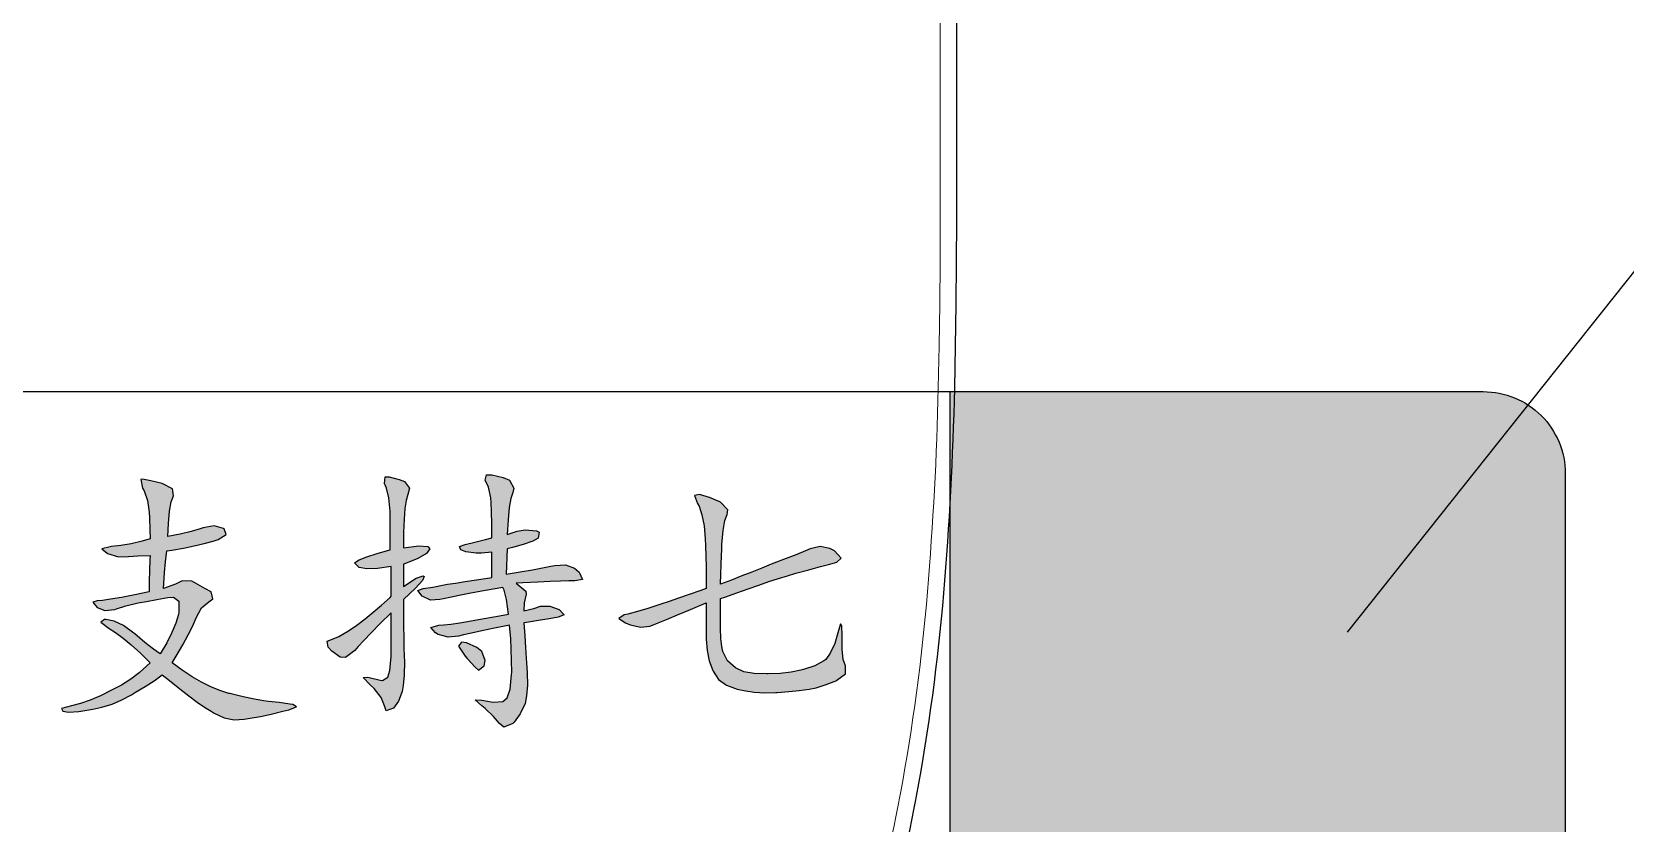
# Model space of a CAD drawing. Header units: millimetres. Extents: x 20905 to 43117, y -15595 to -5301.
# Drawn here: x 24938.07 to 24957.48, y -15135.89 to -15126.25 of the extents above; entities that cross this region are included whole.
import ezdxf

# ---------------------------------------------------------------- set-up
doc = ezdxf.new("R2010")
doc.units = ezdxf.units.MM
doc.header["$LTSCALE"] = 0.2
for name, color, linetype in [('DIM', 4, 'Continuous'), ('LENS', 6, 'Continuous'), ('保护膜', 3, 'Continuous')]:
    doc.layers.add(name, color=color, linetype=linetype)
doc.styles.add('宋体', font='arial.ttf')
doc.dimstyles.new('FT', dxfattribs={"dimtxt": 3, "dimasz": 1.5, "dimexe": 0.6, "dimexo": 0.6, "dimgap": 0.3, "dimtad": 0, "dimzin": 1, "dimdsep": 46, "dimtxsty": '宋体', "dimcen": 0, "dimclrd": 3, "dimclre": 3, "dimclrt": 3, "dimadec": 0, "dimazin": 0, "dimtfac": 1, "dimtmove": 0, "dimatfit": 3, "dimfxl": 1, "dimarcsym": 0})

msp = doc.modelspace()

# ---------------------------------------------------------------- hatches: boundary and pattern name
for points in [[(24956.7521, -15131.6331, 0.4142136), (24955.7521, -15130.6331), (24949.2521, -15130.6331), (24949.2521, -15140.6331), (24955.7521, -15140.6331, 0.4142136), (24956.7521, -15139.6331)], [(24942.5942, -15133.3402), (24942.5955, -15133.4945), (24942.598, -15133.6326), (24942.6004, -15133.7533), (24942.6042, -15133.859), (24942.6067, -15133.925), (24942.6042, -15134.0892), (24942.593, -15134.2161), (24942.5805, -15134.2883), (24942.5333, -15134.4065), (24942.4723, -15134.4911), (24942.3852, -15134.5235), (24942.3653, -15134.4638), (24942.3217, -15134.3617), (24942.2384, -15134.2547), (24942.1898, -15134.2074), (24942.1027, -15134.1178), (24942.16, -15134.1129), (24942.1625, -15134.1129), (24942.3093, -15134.1514), (24942.3379, -15134.1539), (24942.4051, -15134.1129), (24942.4275, -15134.032), (24942.4449, -15133.864), (24942.4462, -15133.8441), (24942.4462, -15133.7222), (24942.4462, -15133.594), (24942.4462, -15133.4572), (24942.4462, -15133.3315), (24942.3118, -15133.4609), (24942.1998, -15133.5729), (24942.1102, -15133.6662), (24942.0418, -15133.7408), (24942.0007, -15133.7894), (24941.8887, -15133.8765), (24941.8253, -15133.8702), (24941.722, -15133.7968), (24941.6772, -15133.7496), (24941.6635, -15133.6749), (24941.7183, -15133.655), (24941.8091, -15133.6189), (24941.9261, -15133.5505), (24942.0281, -15133.4795), (24942.1264, -15133.4049), (24942.2259, -15133.324), (24942.3279, -15133.2369), (24942.4312, -15133.1436), (24942.4462, -15133.1287), (24942.4462, -15132.7653), (24942.2782, -15132.7902), (24942.1488, -15132.7952), (24942.0567, -15132.779), (24942.0555, -15132.779), (24941.9995, -15132.7218), (24942.0555, -15132.6845), (24942.15, -15132.6471), (24942.2757, -15132.6073), (24942.43, -15132.5638), (24942.4325, -15132.5625), (24942.4325, -15132.4394), (24942.4325, -15132.3087), (24942.4325, -15132.1731), (24942.4325, -15132.091), (24942.4163, -15131.9292), (24942.3889, -15131.8085), (24942.3653, -15131.7538), (24942.374, -15131.6729), (24942.4188, -15131.6729), (24942.5444, -15131.7028), (24942.6067, -15131.7276), (24942.6676, -15131.8085), (24942.6477, -15131.8894), (24942.6278, -15131.9591), (24942.6129, -15132.0586), (24942.6017, -15132.1893), (24942.5955, -15132.351), (24942.5942, -15132.5364), (24942.7821, -15132.5128), (24942.8903, -15132.5202), (24942.9165, -15132.5501), (24942.8754, -15132.6061), (24942.7697, -15132.6683), (24942.598, -15132.7367), (24942.5942, -15132.738), (24942.5942, -15133.008), (24942.751, -15132.9072), (24942.8356, -15132.8786), (24942.8493, -15132.886), (24942.8281, -15132.9358), (24942.7435, -15133.0291), (24942.5967, -15133.1672), (24942.5942, -15133.1697)], [(24944.4929, -15133.2904), (24944.5552, -15133.3539), (24944.4793, -15133.385), (24944.3698, -15133.4036), (24944.2416, -15133.4248), (24944.0948, -15133.4472), (24944.0624, -15133.4534), (24944.0736, -15133.6102), (24944.0836, -15133.752), (24944.0911, -15133.8814), (24944.0985, -15133.9959), (24944.1022, -15134.0594), (24944.106, -15134.2137), (24944.096, -15134.3431), (24944.0761, -15134.4376), (24944.0176, -15134.5608), (24943.9442, -15134.6628), (24943.9281, -15134.6802), (24943.8186, -15134.725), (24943.7663, -15134.6802), (24943.6929, -15134.5932), (24943.5896, -15134.4973), (24943.5498, -15134.4638), (24943.4689, -15134.3928), (24943.5498, -15134.3966), (24943.6892, -15134.4202), (24943.8061, -15134.4102), (24943.8584, -15134.3679), (24943.8945, -15134.2597), (24943.9131, -15134.0843), (24943.9144, -15134.0594), (24943.9131, -15133.9113), (24943.9081, -15133.7732), (24943.9019, -15133.6438), (24943.892, -15133.5256), (24943.887, -15133.4795), (24943.7053, -15133.5169), (24943.551, -15133.5492), (24943.4254, -15133.5766), (24943.3271, -15133.599), (24943.2674, -15133.6152), (24943.1404, -15133.6264), (24943.0198, -15133.5928), (24942.9849, -15133.5741), (24942.9277, -15133.5082), (24943.0247, -15133.4795), (24943.0869, -15133.4771), (24943.1728, -15133.4671), (24943.2835, -15133.4509), (24943.4192, -15133.4298), (24943.5797, -15133.4012), (24943.7651, -15133.3663), (24943.8733, -15133.3452), (24943.8509, -15133.166), (24943.8235, -15133.054), (24943.8061, -15133.0217), (24943.5958, -15133.059), (24943.4179, -15133.0926), (24943.2736, -15133.12), (24943.1616, -15133.1424), (24943.082, -15133.1585), (24943.0384, -15133.1697), (24942.9264, -15133.1772), (24942.8232, -15133.1287), (24942.7697, -15133.0565), (24942.8368, -15133.0354), (24942.9526, -15133.0179), (24943.0894, -15132.9906), (24943.133, -15132.9806), (24943.2288, -15132.9669), (24943.3457, -15132.9483), (24943.4863, -15132.9271), (24943.6481, -15132.9035), (24943.6717, -15132.8997), (24943.6717, -15132.5899), (24943.5461, -15132.6024), (24943.4826, -15132.6036), (24943.3557, -15132.5849), (24943.2947, -15132.5625), (24943.2773, -15132.5202), (24943.3482, -15132.4953), (24943.4627, -15132.4705), (24943.5946, -15132.4356), (24943.6717, -15132.4145), (24943.6705, -15132.2403), (24943.668, -15132.0972), (24943.663, -15131.9864), (24943.6581, -15131.9292), (24943.6294, -15131.7986), (24943.5909, -15131.714), (24943.607, -15131.6468), (24943.6717, -15131.6468), (24943.8099, -15131.6816), (24943.887, -15131.714), (24943.9405, -15131.811), (24943.9281, -15131.862), (24943.9032, -15131.9354), (24943.8833, -15132.0462), (24943.8696, -15132.1955), (24943.8596, -15132.3747), (24943.9803, -15132.3361), (24944.0761, -15132.3199), (24944.2142, -15132.3286), (24944.2503, -15132.3473), (24944.2366, -15132.4207), (24944.1694, -15132.4555), (24944.0537, -15132.4966), (24943.9243, -15132.5339), (24943.8596, -15132.5501), (24943.8472, -15132.8599), (24944.0176, -15132.8313), (24944.1657, -15132.8064), (24944.2901, -15132.7828), (24944.3922, -15132.7629), (24944.4394, -15132.7517), (24944.5688, -15132.7454), (24944.6808, -15132.7877), (24944.7356, -15132.8325), (24944.7754, -15132.9221), (24944.6821, -15132.9408), (24944.6087, -15132.942), (24944.5091, -15132.9445), (24944.3834, -15132.9483), (24944.2304, -15132.9557), (24944.0512, -15132.9632), (24943.9679, -15132.9669), (24944.0848, -15133.0652), (24944.0886, -15133.1025), (24944.0662, -15133.2095), (24944.0624, -15133.3041), (24944.1856, -15133.2767), (24944.264, -15133.2506), (24944.3785, -15133.2494)], [(24939.5085, -15132.631), (24939.3567, -15132.6335), (24939.2435, -15132.6434), (24939.2397, -15132.6434), (24939.124, -15132.6471), (24938.9896, -15132.6061), (24938.9834, -15132.6036), (24938.9212, -15132.5513), (24939.0195, -15132.524), (24939.0369, -15132.5227), (24939.1526, -15132.5103), (24939.2783, -15132.4879), (24939.4127, -15132.4555), (24939.5085, -15132.4282), (24939.506, -15132.31), (24939.4998, -15132.1731), (24939.4948, -15132.1047), (24939.4749, -15131.9603), (24939.4338, -15131.8446), (24939.4139, -15131.8085), (24939.3928, -15131.7052), (24939.4139, -15131.7003), (24939.5159, -15131.7214), (24939.6565, -15131.7538), (24939.7797, -15131.8197), (24939.7922, -15131.9018), (24939.766, -15131.9777), (24939.7461, -15132.0897), (24939.7324, -15132.2415), (24939.7237, -15132.4008), (24939.8743, -15132.3697), (24940.0062, -15132.3373), (24940.1182, -15132.305), (24940.1555, -15132.2938), (24940.2874, -15132.2701), (24940.4018, -15132.3012), (24940.4118, -15132.3062), (24940.433, -15132.3734), (24940.3371, -15132.4356), (24940.2762, -15132.4555), (24940.1667, -15132.4854), (24940.046, -15132.514), (24939.9141, -15132.5414), (24939.771, -15132.5663), (24939.7113, -15132.5762), (24939.6964, -15132.7081), (24939.6839, -15132.8388), (24939.674, -15132.9707), (24939.6702, -15133.0354), (24939.8158, -15132.9818), (24939.8992, -15132.9408), (24940.0161, -15132.9458), (24940.0609, -15132.9669), (24940.1754, -15133.0329), (24940.2501, -15133.0752), (24940.2712, -15133.161), (24940.2227, -15133.1971), (24940.1343, -15133.2705), (24940.0684, -15133.39), (24940.0609, -15133.4124), (24940.0236, -15133.4982), (24939.9726, -15133.6002), (24939.9079, -15133.7209), (24939.827, -15133.8578), (24939.7785, -15133.9387), (24939.9004, -15134.0295), (24940.0186, -15134.1091), (24940.1343, -15134.1763), (24940.2476, -15134.2336), (24940.3583, -15134.2784), (24940.4653, -15134.312), (24940.479, -15134.3157), (24940.642, -15134.3555), (24940.7801, -15134.3841), (24940.8908, -15134.4028), (24940.9506, -15134.4102), (24941.0812, -15134.4239), (24941.2106, -15134.4438), (24941.2467, -15134.4501), (24941.2915, -15134.4774), (24941.1982, -15134.5148), (24941.1248, -15134.5309), (24940.9829, -15134.5658), (24940.851, -15134.5932), (24940.7278, -15134.6143), (24940.6532, -15134.6255), (24940.5325, -15134.6342), (24940.4106, -15134.6106), (24940.2886, -15134.5558), (24940.2501, -15134.5309), (24940.1717, -15134.4824), (24940.0821, -15134.4202), (24939.9813, -15134.3443), (24939.8681, -15134.2572), (24939.7424, -15134.1564), (24939.6565, -15134.0867), (24939.557, -15134.1577), (24939.4488, -15134.2286), (24939.3306, -15134.2995), (24939.2795, -15134.3294), (24939.1651, -15134.3928), (24939.0456, -15134.4438), (24938.9212, -15134.4812), (24938.808, -15134.5048), (24938.6387, -15134.5322), (24938.5131, -15134.5396), (24938.4446, -15134.5309), (24938.4285, -15134.4986), (24938.5517, -15134.4638), (24938.6587, -15134.4364), (24938.7756, -15134.3966), (24938.9038, -15134.3418), (24939.0369, -15134.2746), (24939.1601, -15134.2112), (24939.2721, -15134.1402), (24939.3753, -15134.0631), (24939.4699, -15133.9785), (24939.5085, -15133.9387), (24939.389, -15133.8217), (24939.2783, -15133.7209), (24939.1788, -15133.6376), (24939.0879, -15133.5691), (24939.0108, -15133.5206), (24938.9075, -15133.4435), (24938.9523, -15133.4124), (24938.9697, -15133.4124), (24939.0717, -15133.431), (24939.1837, -15133.4858), (24939.3082, -15133.5766), (24939.3206, -15133.5878), (24939.445, -15133.6923), (24939.5483, -15133.7732), (24939.6304, -15133.8304), (24939.71, -15133.6973), (24939.7735, -15133.5716), (24939.8208, -15133.4559), (24939.8519, -15133.3489), (24939.8594, -15133.3178), (24939.8581, -15133.1896), (24939.7922, -15133.1374), (24939.7237, -15133.1424), (24939.5918, -15133.1697), (24939.4624, -15133.1934), (24939.3604, -15133.2095), (24939.2111, -15133.2469), (24939.0991, -15133.283), (24939.078, -15133.2904), (24938.956, -15133.3029), (24938.8615, -15133.2643), (24938.808, -15133.1983), (24938.8615, -15133.1834), (24938.9287, -15133.1784), (24939.027, -15133.1648), (24939.1588, -15133.1424), (24939.3231, -15133.1113), (24939.4948, -15133.0752), (24939.496, -15132.9458), (24939.4998, -15132.8151), (24939.506, -15132.6807)], [(24947.1071, -15132.7243), (24947.2589, -15132.6683), (24947.3883, -15132.6185), (24947.4953, -15132.5737), (24947.5513, -15132.5501), (24947.672, -15132.5215), (24947.7915, -15132.5464), (24947.8474, -15132.5762), (24947.9296, -15132.6621), (24947.8748, -15132.7118), (24947.7915, -15132.7355), (24947.677, -15132.7666), (24947.5339, -15132.8052), (24947.3759, -15132.8462), (24947.2738, -15132.8773), (24947.1643, -15132.9122), (24947.0474, -15132.9495), (24946.9242, -15132.9918), (24946.7936, -15133.0366), (24946.6555, -15133.0851), (24946.5111, -15133.1374), (24946.4601, -15133.156), (24946.4564, -15133.3526), (24946.4576, -15133.5156), (24946.4638, -15133.645), (24946.4738, -15133.7421), (24946.4875, -15133.8031), (24946.5447, -15133.9175), (24946.6405, -15134.0009), (24946.6492, -15134.0059), (24946.7425, -15134.0482), (24946.867, -15134.0706), (24947.0213, -15134.0743), (24947.0399, -15134.0731), (24947.1867, -15134.0681), (24947.3186, -15134.0531), (24947.4356, -15134.0295), (24947.4704, -15134.0196), (24947.6085, -15133.976), (24947.7156, -15133.9175), (24947.7404, -15133.8976), (24947.7964, -15133.8242), (24947.8499, -15133.7023), (24947.8885, -15133.5741), (24947.9196, -15133.4659), (24947.9383, -15133.4907), (24947.942, -15133.6015), (24947.9408, -15133.7719), (24947.9544, -15133.8989), (24947.9831, -15133.9785), (24947.9831, -15134.0755), (24947.8773, -15134.1527), (24947.8748, -15134.1539), (24947.7467, -15134.2062), (24947.6222, -15134.2448), (24947.5376, -15134.2622), (24947.4182, -15134.2784), (24947.2888, -15134.2908), (24947.1469, -15134.302), (24947.1332, -15134.302), (24947.0001, -15134.3045), (24946.8695, -15134.297), (24946.7413, -15134.2784), (24946.6617, -15134.2622), (24946.531, -15134.2137), (24946.434, -15134.1415), (24946.3693, -15134.0419), (24946.3655, -15134.032), (24946.322, -15133.9138), (24946.2946, -15133.7881), (24946.2847, -15133.6525), (24946.2847, -15133.6413), (24946.2847, -15133.2095), (24946.0943, -15133.2904), (24945.9338, -15133.3564), (24945.8019, -15133.4111), (24945.6999, -15133.4522), (24945.6289, -15133.482), (24945.5978, -15133.4932), (24945.4871, -15133.5057), (24945.3565, -15133.4758), (24945.3017, -15133.4534), (24945.2208, -15133.3987), (24945.2855, -15133.3551), (24945.3291, -15133.3452), (24945.4485, -15133.3153), (24945.5742, -15133.2792), (24945.7048, -15133.2344), (24945.7322, -15133.2232), (24945.8318, -15133.1909), (24945.945, -15133.1523), (24946.0744, -15133.1075), (24946.2187, -15133.0577), (24946.2847, -15133.0354), (24946.2847, -15132.9059), (24946.2822, -15132.7741), (24946.2797, -15132.6422), (24946.2747, -15132.509), (24946.271, -15132.4282), (24946.2573, -15132.2676), (24946.2324, -15132.1358), (24946.1963, -15132.0312), (24946.1777, -15131.9964), (24946.1416, -15131.8994), (24946.2038, -15131.8894), (24946.3245, -15131.9242), (24946.4501, -15131.9777), (24946.4601, -15131.9827), (24946.5484, -15132.0735), (24946.541, -15132.132), (24946.5124, -15132.2054), (24946.49, -15132.3261), (24946.4763, -15132.4966), (24946.4738, -15132.5501), (24946.4663, -15132.733), (24946.4626, -15132.8711), (24946.4601, -15132.9632), (24946.4601, -15132.9806), (24946.5907, -15132.9308), (24946.7177, -15132.8811), (24946.8408, -15132.8325), (24946.9603, -15132.784), (24947.076, -15132.738)], [(24943.2748, -15133.7483), (24943.2674, -15133.7359), (24943.3034, -15133.6873), (24943.3619, -15133.696), (24943.4876, -15133.7533), (24943.5498, -15133.8031), (24943.5921, -15133.9101), (24943.5772, -15133.9785), (24943.5087, -15134.0308), (24943.4689, -15133.9922), (24943.3731, -15133.8889), (24943.3482, -15133.8578)]]:
    msp.add_hatch(color=5).paths.add_polyline_path(points)

# ---------------------------------------------------------------- linework, layer by layer
at = {"color": 5}
msp.add_line((24949.2521, -15130.6331), (24949.2521, -15140.6331), dxfattribs=at)
for points in [[(24942.5942, -15133.3402), (24942.5955, -15133.4945), (24942.598, -15133.6326), (24942.6004, -15133.7533), (24942.6042, -15133.859), (24942.6067, -15133.925), (24942.6042, -15134.0892), (24942.593, -15134.2161), (24942.5805, -15134.2883), (24942.5333, -15134.4065), (24942.4723, -15134.4911), (24942.3852, -15134.5235), (24942.3653, -15134.4638), (24942.3217, -15134.3617), (24942.2384, -15134.2547), (24942.1898, -15134.2074), (24942.1027, -15134.1178), (24942.16, -15134.1129), (24942.1625, -15134.1129), (24942.3093, -15134.1514), (24942.3379, -15134.1539), (24942.4051, -15134.1129), (24942.4275, -15134.032), (24942.4449, -15133.864), (24942.4462, -15133.8441), (24942.4462, -15133.7222), (24942.4462, -15133.594), (24942.4462, -15133.4572), (24942.4462, -15133.3315), (24942.3118, -15133.4609), (24942.1998, -15133.5729), (24942.1102, -15133.6662), (24942.0418, -15133.7408), (24942.0007, -15133.7894), (24941.8887, -15133.8765), (24941.8253, -15133.8702), (24941.722, -15133.7968), (24941.6772, -15133.7496), (24941.6635, -15133.6749), (24941.7183, -15133.655), (24941.8091, -15133.6189), (24941.9261, -15133.5505), (24942.0281, -15133.4795), (24942.1264, -15133.4049), (24942.2259, -15133.324), (24942.3279, -15133.2369), (24942.4312, -15133.1436), (24942.4462, -15133.1287), (24942.4462, -15132.7653), (24942.2782, -15132.7902), (24942.1488, -15132.7952), (24942.0567, -15132.779), (24942.0555, -15132.779), (24941.9995, -15132.7218), (24942.0555, -15132.6845), (24942.15, -15132.6471), (24942.2757, -15132.6073), (24942.43, -15132.5638), (24942.4325, -15132.5625), (24942.4325, -15132.4394), (24942.4325, -15132.3087), (24942.4325, -15132.1731), (24942.4325, -15132.091), (24942.4163, -15131.9292), (24942.3889, -15131.8085), (24942.3653, -15131.7538), (24942.374, -15131.6729), (24942.4188, -15131.6729), (24942.5444, -15131.7028), (24942.6067, -15131.7276), (24942.6676, -15131.8085), (24942.6477, -15131.8894), (24942.6278, -15131.9591), (24942.6129, -15132.0586), (24942.6017, -15132.1893), (24942.5955, -15132.351), (24942.5942, -15132.5364), (24942.7821, -15132.5128), (24942.8903, -15132.5202), (24942.9165, -15132.5501), (24942.8754, -15132.6061), (24942.7697, -15132.6683), (24942.598, -15132.7367), (24942.5942, -15132.738), (24942.5942, -15133.008), (24942.751, -15132.9072), (24942.8356, -15132.8786), (24942.8493, -15132.886), (24942.8281, -15132.9358), (24942.7435, -15133.0291), (24942.5967, -15133.1672), (24942.5942, -15133.1697)], [(24944.4929, -15133.2904), (24944.5552, -15133.3539), (24944.4793, -15133.385), (24944.3698, -15133.4036), (24944.2416, -15133.4248), (24944.0948, -15133.4472), (24944.0624, -15133.4534), (24944.0736, -15133.6102), (24944.0836, -15133.752), (24944.0911, -15133.8814), (24944.0985, -15133.9959), (24944.1022, -15134.0594), (24944.106, -15134.2137), (24944.096, -15134.3431), (24944.0761, -15134.4376), (24944.0176, -15134.5608), (24943.9442, -15134.6628), (24943.9281, -15134.6802), (24943.8186, -15134.725), (24943.7663, -15134.6802), (24943.6929, -15134.5932), (24943.5896, -15134.4973), (24943.5498, -15134.4638), (24943.4689, -15134.3928), (24943.5498, -15134.3966), (24943.6892, -15134.4202), (24943.8061, -15134.4102), (24943.8584, -15134.3679), (24943.8945, -15134.2597), (24943.9131, -15134.0843), (24943.9144, -15134.0594), (24943.9131, -15133.9113), (24943.9081, -15133.7732), (24943.9019, -15133.6438), (24943.892, -15133.5256), (24943.887, -15133.4795), (24943.7053, -15133.5169), (24943.551, -15133.5492), (24943.4254, -15133.5766), (24943.3271, -15133.599), (24943.2674, -15133.6152), (24943.1404, -15133.6264), (24943.0198, -15133.5928), (24942.9849, -15133.5741), (24942.9277, -15133.5082), (24943.0247, -15133.4795), (24943.0869, -15133.4771), (24943.1728, -15133.4671), (24943.2835, -15133.4509), (24943.4192, -15133.4298), (24943.5797, -15133.4012), (24943.7651, -15133.3663), (24943.8733, -15133.3452), (24943.8509, -15133.166), (24943.8235, -15133.054), (24943.8061, -15133.0217), (24943.5958, -15133.059), (24943.4179, -15133.0926), (24943.2736, -15133.12), (24943.1616, -15133.1424), (24943.082, -15133.1585), (24943.0384, -15133.1697), (24942.9264, -15133.1772), (24942.8232, -15133.1287), (24942.7697, -15133.0565), (24942.8368, -15133.0354), (24942.9526, -15133.0179), (24943.0894, -15132.9906), (24943.133, -15132.9806), (24943.2288, -15132.9669), (24943.3457, -15132.9483), (24943.4863, -15132.9271), (24943.6481, -15132.9035), (24943.6717, -15132.8997), (24943.6717, -15132.5899), (24943.5461, -15132.6024), (24943.4826, -15132.6036), (24943.3557, -15132.5849), (24943.2947, -15132.5625), (24943.2773, -15132.5202), (24943.3482, -15132.4953), (24943.4627, -15132.4705), (24943.5946, -15132.4356), (24943.6717, -15132.4145), (24943.6705, -15132.2403), (24943.668, -15132.0972), (24943.663, -15131.9864), (24943.6581, -15131.9292), (24943.6294, -15131.7986), (24943.5909, -15131.714), (24943.607, -15131.6468), (24943.6717, -15131.6468), (24943.8099, -15131.6816), (24943.887, -15131.714), (24943.9405, -15131.811), (24943.9281, -15131.862), (24943.9032, -15131.9354), (24943.8833, -15132.0462), (24943.8696, -15132.1955), (24943.8596, -15132.3747), (24943.9803, -15132.3361), (24944.0761, -15132.3199), (24944.2142, -15132.3286), (24944.2503, -15132.3473), (24944.2366, -15132.4207), (24944.1694, -15132.4555), (24944.0537, -15132.4966), (24943.9243, -15132.5339), (24943.8596, -15132.5501), (24943.8472, -15132.8599), (24944.0176, -15132.8313), (24944.1657, -15132.8064), (24944.2901, -15132.7828), (24944.3922, -15132.7629), (24944.4394, -15132.7517), (24944.5688, -15132.7454), (24944.6808, -15132.7877), (24944.7356, -15132.8325), (24944.7754, -15132.9221), (24944.6821, -15132.9408), (24944.6087, -15132.942), (24944.5091, -15132.9445), (24944.3834, -15132.9483), (24944.2304, -15132.9557), (24944.0512, -15132.9632), (24943.9679, -15132.9669), (24944.0848, -15133.0652), (24944.0886, -15133.1025), (24944.0662, -15133.2095), (24944.0624, -15133.3041), (24944.1856, -15133.2767), (24944.264, -15133.2506), (24944.3785, -15133.2494)], [(24939.506, -15132.6807), (24939.4998, -15132.8151), (24939.496, -15132.9458), (24939.4948, -15133.0752), (24939.3231, -15133.1113), (24939.1588, -15133.1424), (24939.027, -15133.1648), (24938.9287, -15133.1784), (24938.8615, -15133.1834), (24938.808, -15133.1983), (24938.8615, -15133.2643), (24938.956, -15133.3029), (24939.078, -15133.2904), (24939.0991, -15133.283), (24939.2111, -15133.2469), (24939.3604, -15133.2095), (24939.4624, -15133.1934), (24939.5918, -15133.1697), (24939.7237, -15133.1424), (24939.7922, -15133.1374), (24939.8581, -15133.1896), (24939.8594, -15133.3178), (24939.8519, -15133.3489), (24939.8208, -15133.4559), (24939.7735, -15133.5716), (24939.71, -15133.6973), (24939.6304, -15133.8304), (24939.5483, -15133.7732), (24939.445, -15133.6923), (24939.3206, -15133.5878), (24939.3082, -15133.5766), (24939.1837, -15133.4858), (24939.0717, -15133.431), (24938.9697, -15133.4124), (24938.9523, -15133.4124), (24938.9075, -15133.4435), (24939.0108, -15133.5206), (24939.0879, -15133.5691), (24939.1788, -15133.6376), (24939.2783, -15133.7209), (24939.389, -15133.8217), (24939.5085, -15133.9387), (24939.4699, -15133.9785), (24939.3753, -15134.0631), (24939.2721, -15134.1402), (24939.1601, -15134.2112), (24939.0369, -15134.2746), (24938.9038, -15134.3418), (24938.7756, -15134.3966), (24938.6587, -15134.4364), (24938.5517, -15134.4638), (24938.4285, -15134.4986), (24938.4446, -15134.5309), (24938.5131, -15134.5396), (24938.6387, -15134.5322), (24938.808, -15134.5048), (24938.9212, -15134.4812), (24939.0456, -15134.4438), (24939.1651, -15134.3928), (24939.2795, -15134.3294), (24939.3306, -15134.2995), (24939.4488, -15134.2286), (24939.557, -15134.1577), (24939.6565, -15134.0867), (24939.7424, -15134.1564), (24939.8681, -15134.2572), (24939.9813, -15134.3443), (24940.0821, -15134.4202), (24940.1717, -15134.4824), (24940.2501, -15134.5309), (24940.2886, -15134.5558), (24940.4106, -15134.6106), (24940.5325, -15134.6342), (24940.6532, -15134.6255), (24940.7278, -15134.6143), (24940.851, -15134.5932), (24940.9829, -15134.5658), (24941.1248, -15134.5309), (24941.1982, -15134.5148), (24941.2915, -15134.4774), (24941.2467, -15134.4501), (24941.2106, -15134.4438), (24941.0812, -15134.4239), (24940.9506, -15134.4102), (24940.8908, -15134.4028), (24940.7801, -15134.3841), (24940.642, -15134.3555), (24940.479, -15134.3157), (24940.4653, -15134.312), (24940.3583, -15134.2784), (24940.2476, -15134.2336), (24940.1343, -15134.1763), (24940.0186, -15134.1091), (24939.9004, -15134.0295), (24939.7785, -15133.9387), (24939.827, -15133.8578), (24939.9079, -15133.7209), (24939.9726, -15133.6002), (24940.0236, -15133.4982), (24940.0609, -15133.4124), (24940.0684, -15133.39), (24940.1343, -15133.2705), (24940.2227, -15133.1971), (24940.2712, -15133.161), (24940.2501, -15133.0752), (24940.1754, -15133.0329), (24940.0609, -15132.9669), (24940.0161, -15132.9458), (24939.8992, -15132.9408), (24939.8158, -15132.9818), (24939.6702, -15133.0354), (24939.674, -15132.9707), (24939.6839, -15132.8388), (24939.6964, -15132.7081), (24939.7113, -15132.5762), (24939.771, -15132.5663), (24939.9141, -15132.5414), (24940.046, -15132.514), (24940.1667, -15132.4854), (24940.2762, -15132.4555), (24940.3371, -15132.4356), (24940.433, -15132.3734), (24940.4118, -15132.3062), (24940.4018, -15132.3012), (24940.2874, -15132.2701), (24940.1555, -15132.2938), (24940.1182, -15132.305), (24940.0062, -15132.3373), (24939.8743, -15132.3697), (24939.7237, -15132.4008), (24939.7324, -15132.2415), (24939.7461, -15132.0897), (24939.766, -15131.9777), (24939.7922, -15131.9018), (24939.7797, -15131.8197), (24939.6565, -15131.7538), (24939.5159, -15131.7214), (24939.4139, -15131.7003), (24939.3928, -15131.7052), (24939.4139, -15131.8085), (24939.4338, -15131.8446), (24939.4749, -15131.9603), (24939.4948, -15132.1047), (24939.4998, -15132.1731), (24939.506, -15132.31), (24939.5085, -15132.4282), (24939.4127, -15132.4555), (24939.2783, -15132.4879), (24939.1526, -15132.5103), (24939.0369, -15132.5227), (24939.0195, -15132.524), (24938.9212, -15132.5513), (24938.9834, -15132.6036), (24938.9896, -15132.6061), (24939.124, -15132.6471), (24939.2397, -15132.6434), (24939.2435, -15132.6434), (24939.3567, -15132.6335), (24939.5085, -15132.631)], [(24947.076, -15132.738), (24946.9603, -15132.784), (24946.8408, -15132.8325), (24946.7177, -15132.8811), (24946.5907, -15132.9308), (24946.4601, -15132.9806), (24946.4601, -15132.9632), (24946.4626, -15132.8711), (24946.4663, -15132.733), (24946.4738, -15132.5501), (24946.4763, -15132.4966), (24946.49, -15132.3261), (24946.5124, -15132.2054), (24946.541, -15132.132), (24946.5484, -15132.0735), (24946.4601, -15131.9827), (24946.4501, -15131.9777), (24946.3245, -15131.9242), (24946.2038, -15131.8894), (24946.1416, -15131.8994), (24946.1777, -15131.9964), (24946.1963, -15132.0312), (24946.2324, -15132.1358), (24946.2573, -15132.2676), (24946.271, -15132.4282), (24946.2747, -15132.509), (24946.2797, -15132.6422), (24946.2822, -15132.7741), (24946.2847, -15132.9059), (24946.2847, -15133.0354), (24946.2187, -15133.0577), (24946.0744, -15133.1075), (24945.945, -15133.1523), (24945.8318, -15133.1909), (24945.7322, -15133.2232), (24945.7048, -15133.2344), (24945.5742, -15133.2792), (24945.4485, -15133.3153), (24945.3291, -15133.3452), (24945.2855, -15133.3551), (24945.2208, -15133.3987), (24945.3017, -15133.4534), (24945.3565, -15133.4758), (24945.4871, -15133.5057), (24945.5978, -15133.4932), (24945.6289, -15133.482), (24945.6999, -15133.4522), (24945.8019, -15133.4111), (24945.9338, -15133.3564), (24946.0943, -15133.2904), (24946.2847, -15133.2095), (24946.2847, -15133.6413), (24946.2847, -15133.6525), (24946.2946, -15133.7881), (24946.322, -15133.9138), (24946.3655, -15134.032), (24946.3693, -15134.0419), (24946.434, -15134.1415), (24946.531, -15134.2137), (24946.6617, -15134.2622), (24946.7413, -15134.2784), (24946.8695, -15134.297), (24947.0001, -15134.3045), (24947.1332, -15134.302), (24947.1469, -15134.302), (24947.2888, -15134.2908), (24947.4182, -15134.2784), (24947.5376, -15134.2622), (24947.6222, -15134.2448), (24947.7467, -15134.2062), (24947.8748, -15134.1539), (24947.8773, -15134.1527), (24947.9831, -15134.0755), (24947.9831, -15133.9785), (24947.9544, -15133.8989), (24947.9408, -15133.7719), (24947.942, -15133.6015), (24947.9383, -15133.4907), (24947.9196, -15133.4659), (24947.8885, -15133.5741), (24947.8499, -15133.7023), (24947.7964, -15133.8242), (24947.7404, -15133.8976), (24947.7156, -15133.9175), (24947.6085, -15133.976), (24947.4704, -15134.0196), (24947.4356, -15134.0295), (24947.3186, -15134.0531), (24947.1867, -15134.0681), (24947.0399, -15134.0731), (24947.0213, -15134.0743), (24946.867, -15134.0706), (24946.7425, -15134.0482), (24946.6492, -15134.0059), (24946.6405, -15134.0009), (24946.5447, -15133.9175), (24946.4875, -15133.8031), (24946.4738, -15133.7421), (24946.4638, -15133.645), (24946.4576, -15133.5156), (24946.4564, -15133.3526), (24946.4601, -15133.156), (24946.5111, -15133.1374), (24946.6555, -15133.0851), (24946.7936, -15133.0366), (24946.9242, -15132.9918), (24947.0474, -15132.9495), (24947.1643, -15132.9122), (24947.2738, -15132.8773), (24947.3759, -15132.8462), (24947.5339, -15132.8052), (24947.677, -15132.7666), (24947.7915, -15132.7355), (24947.8748, -15132.7118), (24947.9296, -15132.6621), (24947.8474, -15132.5762), (24947.7915, -15132.5464), (24947.672, -15132.5215), (24947.5513, -15132.5501), (24947.4953, -15132.5737), (24947.3883, -15132.6185), (24947.2589, -15132.6683), (24947.1071, -15132.7243)], [(24943.3482, -15133.8578), (24943.3731, -15133.8889), (24943.4689, -15133.9922), (24943.5087, -15134.0308), (24943.5772, -15133.9785), (24943.5921, -15133.9101), (24943.5498, -15133.8031), (24943.4876, -15133.7533), (24943.3619, -15133.696), (24943.3034, -15133.6873), (24943.2674, -15133.7359), (24943.2748, -15133.7483)]]:
    msp.add_lwpolyline(points, close=True, dxfattribs=at)
at = {"layer": 'LENS', "linetype": 'Continuous'}
msp.add_lwpolyline([(24722.697, -15145.8764), (24932.0033, -15145.8764), (24932.4589, -15145.875), (24932.9145, -15145.8713), (24933.3701, -15145.8653), (24933.8256, -15145.8569, 0.0128146), (24936.0986, -15145.755, 0.018299), (24938.132, -15145.5366, 0.0256892), (24940.1357, -15145.144, 0.0358007), (24942.1266, -15144.4935, 0.0492896), (24944.1251, -15143.441, 0.0894933), (24946.6438, -15141.0346, 0.0164075), (24947.0253, -15140.4741, 0.0470075), (24948.018, -15138.5076, 0.0341073), (24948.6322, -15136.5642, 0.0136319), (24948.8478, -15135.5663, 0.0246794), (24949.1793, -15133.0904, 0.0150803), (24949.3119, -15130.5917), (24949.3225, -15130.0793), (24949.3302, -15129.5668), (24949.335, -15129.0543), (24949.3368, -15128.5417), (24949.3368, -15005.2377)], format="xyb", dxfattribs=at)
at = {"layer": '保护膜', "color": 3, "lineweight": 0}
msp.add_lwpolyline([(24722.6973, -15145.6764), (24932.003, -15145.6764), (24932.4578, -15145.675), (24932.9123, -15145.6713), (24933.3669, -15145.6653), (24933.8219, -15145.657, 0.0128146), (24936.0846, -15145.5555, 0.0183004), (24938.1035, -15145.3386, 0.0256911), (24940.0873, -15144.95, 0.0358027), (24942.0511, -15144.3083, 0.0492922), (24944.0149, -15143.2741, 0.0894933), (24946.4822, -15140.9168, 0.0163994), (24946.8561, -15140.3674, 0.0470004), (24947.8318, -15138.4346, 0.0341109), (24948.4379, -15136.5169, 0.0136307), (24948.6512, -15135.5297, 0.0246764), (24948.9801, -15133.0737, 0.015079), (24949.112, -15130.5873), (24949.1226, -15130.0757), (24949.1302, -15129.5643), (24949.135, -15129.053), (24949.1368, -15128.5414), (24949.1368, -15005.238)], format="xyb", dxfattribs=at)
at = {"layer": '保护膜', "color": 0, "linetype": 'Continuous'}
msp.add_lwpolyline([(24927.7521, -15130.6331), (24955.7521, -15130.6331, -0.4142136), (24956.7521, -15131.6331), (24956.7521, -15139.6331, -0.4142136), (24955.7521, -15140.6331), (24927.7521, -15140.6331, -0.4142136), (24926.7521, -15139.6331), (24926.7521, -15131.6331, -0.4142136)], format="xyb", close=True, dxfattribs=at)

# ---------------------------------------------------------------- leaders
at = {"layer": 'DIM'}
msp.add_leader([(24954.0997, -15133.5645), (24959.6198, -15126.6167), (24974.0614, -15126.6167)], dimstyle='FT', override={"dimclrd": 256, "dimclre": 256, "dimclrt": 4}, dxfattribs=at)

doc.saveas('drawing.dxf')
